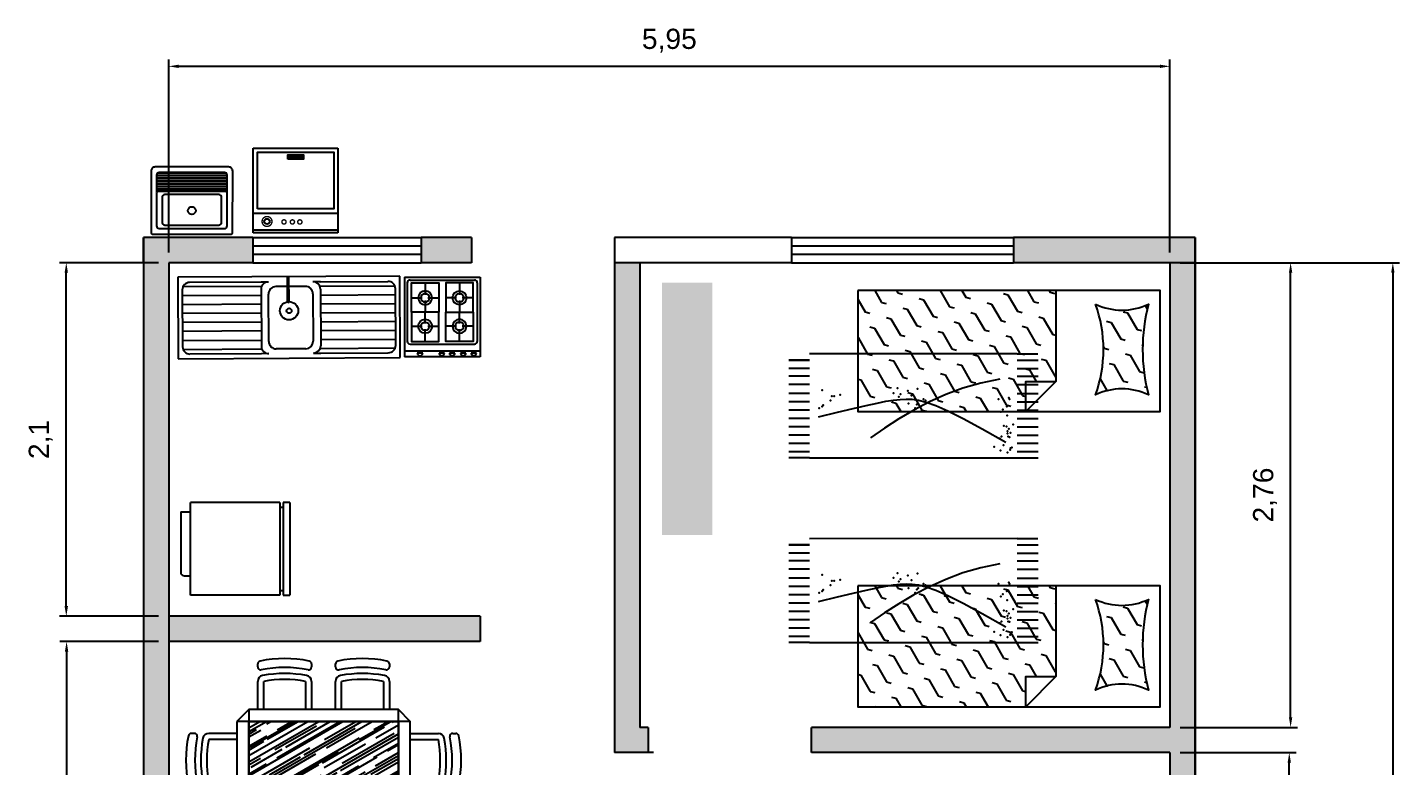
# Model space of a CAD drawing. Header units: millimetres. Extents: x 2181.6 to 2189.8, y 2002.5 to 2012.7.
# Drawn here: x 2181.67 to 2189.82, y 2008.28 to 2012.67 of the extents above; entities that cross this region are included whole.
import ezdxf

# ---------------------------------------------------------------- set-up
doc = ezdxf.new("R2010")
doc.units = ezdxf.units.MM
for name, color, linetype in [('cotas', 4, 'Continuous'), ('janelas', 253, 'Continuous'), ('moveis', 6, 'Continuous'), ('paredes', 250, 'Continuous')]:
    doc.layers.add(name, color=color, linetype=linetype)
doc.styles.get("Standard").update_dxf_attribs({"font": 'arial.ttf'})
doc.dimstyles.new('ISO-25', dxfattribs={"dimscale": 0.2, "dimtxt": 0.6, "dimasz": 0.3, "dimexe": 0.2, "dimexo": 0.3, "dimgap": 0.4, "dimtad": 1, "dimtoh": 1, "dimtxsty": 'Standard', "dimcen": -0.3, "dimadec": 0, "dimazin": 0, "dimtfac": 1, "dimtmove": 1, "dimatfit": 3, "dimfxl": 1, "dimarcsym": 0})

# ---------------------------------------------------------------- blocks, each defined once
blk = doc.blocks.new('*D1')
at = {"layer": 'cotas', "color": 0, "lineweight": -2, "transparency": 16777216}
for p, q in [((2188.5176, 2008.3581), (2189.2065, 2008.3581)), ((2189.1665, 2007.0581), (2189.1665, 2008.2981)), ((2188.5176, 2006.9981), (2189.2065, 2006.9981))]:
    blk.add_line(p, q, dxfattribs=at)
at = {"layer": 'cotas', "color": 0, "transparency": 16777216}
for points in [[(2189.1565, 2008.2981), (2189.1765, 2008.2981), (2189.1665, 2008.3581)], [(2189.1565, 2007.0581), (2189.1765, 2007.0581), (2189.1665, 2006.9981)]]:
    blk.add_solid(points, dxfattribs=at)
at = {"layer": 'Defpoints', "color": 0, "transparency": 16777216}
for p in [(2188.4576, 2008.3581), (2189.1665, 2008.3581), (2188.4576, 2006.9981)]:
    blk.add_point(p, dxfattribs=at)
at = {"layer": 'cotas', "color": 0, "transparency": 16777216, "insert": (2189.0144, 2007.6781), "char_height": 0.12, "attachment_point": 5, "rotation": 90}
blk.add_mtext('1,36', dxfattribs=at)
blk = doc.blocks.new('*D3')
at = {"layer": 'cotas', "color": 0, "lineweight": -2, "transparency": 16777216}
for p, q in [((2188.5176, 2011.2681), (2189.2145, 2011.2681)), ((2189.1745, 2008.5681), (2189.1745, 2011.2081)), ((2188.5176, 2008.5081), (2189.2145, 2008.5081))]:
    blk.add_line(p, q, dxfattribs=at)
at = {"layer": 'cotas', "color": 0, "transparency": 16777216}
for points in [[(2189.1645, 2011.2081), (2189.1845, 2011.2081), (2189.1745, 2011.2681)], [(2189.1645, 2008.5681), (2189.1845, 2008.5681), (2189.1745, 2008.5081)]]:
    blk.add_solid(points, dxfattribs=at)
at = {"layer": 'Defpoints', "color": 0, "transparency": 16777216}
for p in [(2188.4576, 2011.2681), (2189.1745, 2011.2681), (2188.4576, 2008.5081)]:
    blk.add_point(p, dxfattribs=at)
at = {"layer": 'cotas', "color": 0, "transparency": 16777216, "insert": (2189.0224, 2009.8881), "char_height": 0.12, "attachment_point": 5, "rotation": 90}
blk.add_mtext('2,76', dxfattribs=at)
blk = doc.blocks.new('*D4')
at = {"layer": 'cotas', "color": 0, "lineweight": -2, "transparency": 16777216}
for p, q in [((2182.4476, 2009.0181), (2181.8608, 2009.0181)), ((2181.9008, 2008.9581), (2181.9008, 2004.9781)), ((2182.4476, 2004.9181), (2181.8608, 2004.9181))]:
    blk.add_line(p, q, dxfattribs=at)
at = {"layer": 'cotas', "color": 0, "transparency": 16777216}
for points in [[(2181.8908, 2008.9581), (2181.9108, 2008.9581), (2181.9008, 2009.0181)], [(2181.8908, 2004.9781), (2181.9108, 2004.9781), (2181.9008, 2004.9181)]]:
    blk.add_solid(points, dxfattribs=at)
at = {"layer": 'Defpoints', "color": 0, "transparency": 16777216}
for p in [(2182.5076, 2009.0181), (2181.9008, 2004.9181), (2182.5076, 2004.9181)]:
    blk.add_point(p, dxfattribs=at)
at = {"layer": 'cotas', "color": 0, "transparency": 16777216, "insert": (2181.7486, 2006.9681), "char_height": 0.12, "attachment_point": 5, "rotation": 90}
blk.add_mtext('4,1', dxfattribs=at)
blk = doc.blocks.new('*D5')
at = {"layer": 'cotas', "color": 0, "lineweight": -2, "transparency": 16777216}
for p, q in [((2182.5076, 2011.3281), (2182.5076, 2012.4744)), ((2188.4576, 2011.3281), (2188.4576, 2012.4744)), ((2182.5676, 2012.4344), (2188.3976, 2012.4344))]:
    blk.add_line(p, q, dxfattribs=at)
at = {"layer": 'cotas', "color": 0, "transparency": 16777216}
for points in [[(2182.5676, 2012.4444), (2182.5676, 2012.4244), (2182.5076, 2012.4344)], [(2188.3976, 2012.4444), (2188.3976, 2012.4244), (2188.4576, 2012.4344)]]:
    blk.add_solid(points, dxfattribs=at)
at = {"layer": 'Defpoints', "color": 0, "transparency": 16777216}
for p in [(2188.4576, 2012.4344), (2182.5076, 2011.2681), (2188.4576, 2011.2681)]:
    blk.add_point(p, dxfattribs=at)
at = {"layer": 'cotas', "color": 0, "transparency": 16777216, "insert": (2185.4826, 2012.5866), "char_height": 0.12, "attachment_point": 5}
blk.add_mtext('5,95', dxfattribs=at)
blk = doc.blocks.new('geladeira')
for p, q in [((2238.4766, 1986.1578), (2238.4766, 1986.7078)), ((2238.5166, 1986.7078), (2238.4766, 1986.7078)), ((2238.5166, 1986.1578), (2238.5166, 1986.7078)), ((2238.5366, 1986.1578), (2238.5366, 1986.7078)), ((2238.5366, 1986.7078), (2239.0666, 1986.7078)), ((2239.0666, 1986.7078), (2239.0666, 1986.1578)), ((2238.5166, 1986.6835), (2238.5366, 1986.6835)), ((2239.1056, 1986.5942), (2239.0666, 1986.5942)), ((2239.1256, 1986.2142), (2239.1256, 1986.5742)), ((2239.1256, 1986.2142), (2239.0666, 1986.2142)), ((2238.4766, 1986.1578), (2238.5166, 1986.1578)), ((2238.5366, 1986.1856), (2238.5166, 1986.1856)), ((2238.5366, 1986.1578), (2239.0666, 1986.1578))]:
    blk.add_line(p, q)
blk.add_arc((2239.1056, 1986.5742), 0.02, 0, 90)
blk = doc.blocks.new('boca fogão')
for p, q in [((4180.5458, 2311.5809), (4180.5459, 2311.6596)), ((4180.5258, 2311.5598), (4180.4471, 2311.5598)), ((4180.5461, 2311.4607), (4180.5461, 2311.5394))]:
    blk.add_line(p, q)
blk.add_lwpolyline([(4180.4424, 2311.6601), (4180.4424, 2311.4601), (4180.6557, 2311.4601), (4180.6557, 2311.6601)], close=True)
for radius in [0.0509, 0.0309]:
    blk.add_circle((4180.5461, 2311.5601), radius)
blk = doc.blocks.new('boca')
blk.add_line((4180.6557, 2311.5601), (4180.577, 2311.5601))
blk.add_blockref('boca fogão', (0, 0))
blk = doc.blocks.new('boca1')
blk.add_line((4180.577, 2311.5601), (4180.567, 2311.5601))
blk.add_blockref('boca', (0, 0))
blk = doc.blocks.new('lg')
blk.add_line((4179.5279, 2311.5929), (4179.5279, 2311.6329))
blk.add_arc((4179.5299, 2311.6129), 0.02, 90, 270)
blk = doc.blocks.new('fogao')
for p, q in [((4180.1157, 2311.4101), (4180.1157, 2311.9601)), ((4180.1891, 2311.9601), (4180.1157, 2311.9601)), ((4180.1591, 2311.9601), (4180.1591, 2311.4101)), ((4180.6957, 2311.9601), (4180.1891, 2311.9601)), ((4180.2091, 2311.9201), (4180.2091, 2311.4501)), ((4180.6557, 2311.9401), (4180.2291, 2311.9401)), ((4180.6757, 2311.9201), (4180.6757, 2311.4501)), ((4180.6957, 2311.9601), (4180.6957, 2311.4101)), ((4180.1441, 2311.669), (4180.1441, 2311.709)), ((4180.1441, 2311.5929), (4180.1441, 2311.6329)), ((4180.1441, 2311.5127), (4180.1441, 2311.5527)), ((4180.1441, 2311.4356), (4180.1441, 2311.4756)), ((4180.6557, 2311.4301), (4180.2291, 2311.4301)), ((4180.1891, 2311.4101), (4180.1157, 2311.4101)), ((4180.6957, 2311.4101), (4180.1891, 2311.4101))]:
    blk.add_line(p, q)
for centre, start, end in [((4180.2291, 2311.9201), 90, 180), ((4180.6557, 2311.9201), 0, 90), ((4180.2291, 2311.4501), 180, 270), ((4180.6557, 2311.4501), 270, 0)]:
    blk.add_arc(centre, 0.02, start, end)
for name, p in [('lg', (0.6142, 0.2349)), ('lg', (0.6142, 0.0761)), ('lg', (0.6142, 0)), ('boca1', (0, 0)), ('lg', (0.6142, -0.0802)), ('lg', (0.6142, -0.1573))]:
    blk.add_blockref(name, p)
at = {"rotation": 180.0000000010255}
blk.add_blockref('boca1', (8360.8848, 4623.3703), dxfattribs=at)
at = {"xscale": -1}
for p, rotation in [((0, 4623.3703), 179.9999999987968), ((8360.8848, 0), 2.354916261992912e-10)]:
    blk.add_blockref('boca1', p, dxfattribs=dict(at, rotation=rotation))
blk = doc.blocks.new('pia')
for p, q in [((4183.9013, 2312.5026), (4183.3513, 2312.5026)), ((4183.3513, 2312.5026), (4183.3513, 2311.0026)), ((4183.9013, 2311.0026), (4183.9013, 2312.5026)), ((4183.3823, 2311.94), (4183.3823, 2312.4226)), ((4183.4123, 2311.94), (4183.4123, 2312.4726)), ((4183.8161, 2312.4726), (4183.4323, 2312.4726)), ((4183.4723, 2311.94), (4183.4723, 2312.4726)), ((4183.5361, 2311.94), (4183.5361, 2312.4726)), ((4183.5961, 2311.94), (4183.5961, 2312.4726)), ((4183.6561, 2311.94), (4183.6561, 2312.4726)), ((4183.7161, 2311.94), (4183.7161, 2312.4726)), ((4183.7761, 2311.94), (4183.7761, 2312.4726)), ((4183.8361, 2311.94), (4183.8361, 2312.4726)), ((4183.8661, 2311.94), (4183.8661, 2312.4226)), ((4183.3825, 2311.8897), (4183.3823, 2311.94)), ((4183.8161, 2311.94), (4183.4325, 2311.94)), ((4183.8661, 2311.89), (4183.8661, 2311.94)), ((4183.4145, 2311.6402), (4183.4145, 2311.84)), ((4183.4645, 2311.89), (4183.7851, 2311.89)), ((4183.8351, 2311.6402), (4183.8351, 2311.84)), ((4183.7329, 2311.7616), (4183.9013, 2311.7616)), ((4183.7329, 2311.7516), (4183.9013, 2311.7516)), ((4183.3845, 2311.5892), (4183.3845, 2311.5392)), ((4183.7851, 2311.5902), (4183.4645, 2311.5902)), ((4183.8661, 2311.5392), (4183.8661, 2311.5892)), ((4183.3845, 2311.5392), (4183.3845, 2311.0826)), ((4183.4161, 2311.5392), (4183.4161, 2311.0326)), ((4183.8161, 2311.5392), (4183.4342, 2311.5392)), ((4183.4761, 2311.5392), (4183.4761, 2311.0326)), ((4183.5361, 2311.5392), (4183.5361, 2311.0326)), ((4183.5961, 2311.5392), (4183.5961, 2311.0326)), ((4183.6561, 2311.5392), (4183.6561, 2311.0326)), ((4183.7161, 2311.5392), (4183.7161, 2311.0326)), ((4183.7761, 2311.5392), (4183.7761, 2311.0326)), ((4183.8361, 2311.5392), (4183.8361, 2311.0326)), ((4183.8661, 2311.5392), (4183.8661, 2311.0826)), ((4183.3513, 2311.0026), (4183.9013, 2311.0026)), ((4183.4345, 2311.0326), (4183.8161, 2311.0326))]:
    blk.add_line(p, q)
for radius in [0.0616, 0.0166]:
    blk.add_circle((4183.6713, 2311.7516), radius)
for centre, radius, start, end in [((4183.4323, 2312.4226), 0.05, 90, 180), ((4183.8161, 2312.4226), 0.05, 0, 90), ((4183.4325, 2311.89), 0.05, 90, 180.32226), ((4183.8161, 2311.89), 0.05, 0, 90), ((4183.4645, 2311.84), 0.05, 90, 180), ((4183.7851, 2311.84), 0.05, 0, 90), ((4183.7329, 2311.7566), 0.005, 90, 270), ((4183.4342, 2311.5892), 0.05, 180.32226, 270), ((4183.4645, 2311.6402), 0.05, 180.9262, 270), ((4183.7851, 2311.6402), 0.05, 270, 0), ((4183.8161, 2311.5892), 0.05, 270, 0), ((4183.4345, 2311.0826), 0.05, 180, 270), ((4183.8161, 2311.0826), 0.05, 270, 0)]:
    blk.add_arc(centre, radius, start, end)
blk = doc.blocks.new('*X26')
at = {"color": 0}
for p, q in [((3.4061, 4.1316), (3.4293, 4.145)), ((3.5634, 4.078), (3.5715, 4.1082)), ((3.6635, 4.1104), (3.6649, 4.1154)), ((3.7341, 4.0323), (3.8424, 4.0948)), ((3.8424, 4.0948), (3.8504, 4.1248)), ((3.9426, 4.1271), (3.9463, 4.1411)), ((3.447, 3.9854), (3.4551, 4.0155)), ((3.4551, 4.0155), (3.5634, 4.078)), ((3.6259, 3.9698), (3.634, 4)), ((3.726, 4.0021), (3.7341, 4.0323)), ((3.9049, 3.9865), (3.913, 4.0167)), ((3.5095, 3.8771), (3.5176, 3.9073)), ((3.5176, 3.9073), (3.6259, 3.9698)), ((3.7885, 3.8939), (3.7966, 3.924)), ((3.7966, 3.924), (3.9049, 3.9865)), ((3.6786, 3.8559), (3.6884, 3.8615)), ((3.6884, 3.8615), (3.6965, 3.8917)), ((3.891, 3.8342), (3.9674, 3.8783)), ((3.9674, 3.8783), (3.9683, 3.8817)), ((3.418, 3.5356), (3.4196, 3.5414)), ((3.5969, 3.52), (3.6026, 3.5414)), ((3.8759, 3.5368), (3.8771, 3.5414)), ((3.3071, 3.4971), (3.3179, 3.5033)), ((3.3179, 3.5033), (3.326, 3.5335)), ((3.4805, 3.4273), (3.4886, 3.4575)), ((3.4886, 3.4575), (3.5969, 3.52)), ((3.7595, 3.4441), (3.7676, 3.4743)), ((3.7676, 3.4743), (3.8759, 3.5368)), ((3.3071, 3.3528), (3.3804, 3.395)), ((3.3804, 3.395), (3.3885, 3.4252)), ((3.5511, 3.3493), (3.6594, 3.4118)), ((3.6594, 3.4118), (3.6675, 3.442)), ((3.822, 3.3358), (3.8301, 3.366)), ((3.8301, 3.366), (3.9071, 3.4105)), ((3.3346, 3.2243), (3.4429, 3.2868)), ((3.4429, 3.2868), (3.451, 3.317)), ((3.543, 3.3191), (3.5511, 3.3493)), ((3.6136, 3.241), (3.7219, 3.3035)), ((3.7219, 3.3035), (3.73, 3.3337)), ((3.8926, 3.2578), (4.0009, 3.3203)), ((4.0009, 3.3203), (4.0066, 3.3414)), ((3.3265, 3.1941), (3.3346, 3.2243)), ((3.3971, 3.116), (3.5054, 3.1785)), ((3.5054, 3.1785), (3.5135, 3.2087)), ((3.6055, 3.2108), (3.6136, 3.241)), ((3.6761, 3.1328), (3.7844, 3.1953)), ((3.7844, 3.1953), (3.7925, 3.2255)), ((3.8845, 3.2276), (3.8926, 3.2578)), ((3.9551, 3.1495), (4.0634, 3.212)), ((4.0634, 3.212), (4.0715, 3.2422)), ((3.389, 3.0858), (3.3971, 3.116)), ((3.5679, 3.0703), (3.576, 3.1005)), ((3.668, 3.1026), (3.6761, 3.1328)), ((3.7386, 3.0245), (3.8469, 3.087)), ((3.8469, 3.087), (3.855, 3.1172)), ((3.947, 3.1193), (3.9551, 3.1495)), ((4.0176, 3.0413), (4.1071, 3.0929)), ((3.4515, 2.9776), (3.4596, 3.0078)), ((3.4596, 3.0078), (3.5679, 3.0703)), ((3.7305, 2.9943), (3.7386, 3.0245)), ((3.9094, 2.9788), (3.9175, 3.009)), ((4.0095, 3.0111), (4.0176, 3.0413)), ((3.3071, 2.9197), (3.3514, 2.9453)), ((3.3514, 2.9453), (3.3594, 2.9755)), ((3.5221, 2.8995), (3.6304, 2.962)), ((3.6304, 2.962), (3.6385, 2.9922)), ((3.793, 2.8861), (3.8011, 2.9163)), ((3.8011, 2.9163), (3.9094, 2.9788)), ((4.072, 2.9028), (4.0801, 2.933)), ((4.0801, 2.933), (4.1071, 2.9486)), ((3.3071, 2.7754), (3.4139, 2.837)), ((3.4139, 2.837), (3.4219, 2.8672)), ((3.514, 2.8693), (3.5221, 2.8995)), ((3.5846, 2.7913), (3.6929, 2.8538)), ((3.6929, 2.8538), (3.701, 2.884)), ((3.8636, 2.808), (3.9719, 2.8705)), ((3.9719, 2.8705), (3.98, 2.9007)), ((3.3681, 2.6663), (3.4764, 2.7288)), ((3.4764, 2.7288), (3.4844, 2.759)), ((3.5765, 2.7611), (3.5846, 2.7913)), ((3.6471, 2.683), (3.7554, 2.7455)), ((3.7554, 2.7455), (3.7635, 2.7757)), ((3.8555, 2.7778), (3.8636, 2.808)), ((3.9261, 2.6998), (4.0344, 2.7623)), ((4.0344, 2.7623), (4.0425, 2.7924)), ((3.36, 2.6361), (3.3681, 2.6663)), ((3.5389, 2.6205), (3.5469, 2.6507)), ((3.639, 2.6528), (3.6471, 2.683)), ((3.7096, 2.5748), (3.8179, 2.6373)), ((3.8179, 2.6373), (3.826, 2.6674)), ((3.918, 2.6696), (3.9261, 2.6998)), ((3.9886, 2.5915), (4.0969, 2.654)), ((4.0969, 2.654), (4.105, 2.6842)), ((3.4225, 2.5278), (3.4306, 2.558)), ((3.4306, 2.558), (3.5389, 2.6205)), ((3.6014, 2.5123), (3.6094, 2.5424)), ((3.7015, 2.5446), (3.7096, 2.5748)), ((3.8804, 2.529), (3.8885, 2.5592)), ((3.9805, 2.5613), (3.9886, 2.5915)), ((3.3071, 2.4867), (3.3224, 2.4955)), ((3.3224, 2.4955), (3.3304, 2.5257)), ((3.4931, 2.4498), (3.6014, 2.5123)), ((3.764, 2.4363), (3.7721, 2.4665)), ((3.7721, 2.4665), (3.8804, 2.529)), ((4.043, 2.4531), (4.0511, 2.4833)), ((4.0511, 2.4833), (4.1071, 2.5156)), ((3.3071, 2.3424), (3.3849, 2.3873)), ((3.3849, 2.3873), (3.3929, 2.4174)), ((3.485, 2.4196), (3.4931, 2.4498)), ((3.5556, 2.3415), (3.6639, 2.404)), ((3.6639, 2.404), (3.6719, 2.4342)), ((3.8346, 2.3583), (3.9429, 2.4208)), ((3.9429, 2.4208), (3.951, 2.4509)), ((3.3645, 2.2312), (3.4474, 2.279)), ((3.4474, 2.279), (3.4554, 2.3092)), ((3.5475, 2.3113), (3.5556, 2.3415)), ((3.6181, 2.2333), (3.7264, 2.2958)), ((3.7264, 2.2958), (3.7344, 2.3259)), ((3.8265, 2.3281), (3.8346, 2.3583)), ((3.8971, 2.25), (4.0054, 2.3125)), ((4.0054, 2.3125), (4.0135, 2.3427)), ((4.1055, 2.3448), (4.1071, 2.3508)), ((3.6176, 2.2312), (3.6181, 2.2333)), ((3.8921, 2.2312), (3.8971, 2.25)), ((4.0751, 2.2312), (4.076, 2.2344))]:
    blk.add_line(p, q, dxfattribs=at)
blk = doc.blocks.new('*X27')
at = {"color": 0}
for p, q in [((3.4061, 4.1316), (3.4293, 4.145)), ((3.5634, 4.078), (3.5715, 4.1082)), ((3.6635, 4.1104), (3.6649, 4.1154)), ((3.7341, 4.0323), (3.8424, 4.0948)), ((3.8424, 4.0948), (3.8504, 4.1248)), ((3.9426, 4.1271), (3.9463, 4.1411)), ((3.447, 3.9854), (3.4551, 4.0155)), ((3.4551, 4.0155), (3.5634, 4.078)), ((3.6259, 3.9698), (3.634, 4)), ((3.726, 4.0021), (3.7341, 4.0323)), ((3.9049, 3.9865), (3.913, 4.0167)), ((3.5095, 3.8771), (3.5176, 3.9073)), ((3.5176, 3.9073), (3.6259, 3.9698)), ((3.7885, 3.8939), (3.7966, 3.924)), ((3.7966, 3.924), (3.9049, 3.9865)), ((3.6786, 3.8559), (3.6884, 3.8615)), ((3.6884, 3.8615), (3.6965, 3.8917)), ((3.891, 3.8342), (3.9674, 3.8783)), ((3.9674, 3.8783), (3.9683, 3.8817)), ((3.418, 3.5356), (3.4196, 3.5414)), ((3.5969, 3.52), (3.6026, 3.5414)), ((3.8759, 3.5368), (3.8771, 3.5414)), ((3.3071, 3.4971), (3.3179, 3.5033)), ((3.3179, 3.5033), (3.326, 3.5335)), ((3.4805, 3.4273), (3.4886, 3.4575)), ((3.4886, 3.4575), (3.5969, 3.52)), ((3.7595, 3.4441), (3.7676, 3.4743)), ((3.7676, 3.4743), (3.8759, 3.5368)), ((3.3071, 3.3528), (3.3804, 3.395)), ((3.3804, 3.395), (3.3885, 3.4252)), ((3.5511, 3.3493), (3.6594, 3.4118)), ((3.6594, 3.4118), (3.6675, 3.442)), ((3.822, 3.3358), (3.8301, 3.366)), ((3.8301, 3.366), (3.9071, 3.4105)), ((3.3346, 3.2243), (3.4429, 3.2868)), ((3.4429, 3.2868), (3.451, 3.317)), ((3.543, 3.3191), (3.5511, 3.3493)), ((3.6136, 3.241), (3.7219, 3.3035)), ((3.7219, 3.3035), (3.73, 3.3337)), ((3.8926, 3.2578), (4.0009, 3.3203)), ((4.0009, 3.3203), (4.0066, 3.3414)), ((3.3265, 3.1941), (3.3346, 3.2243)), ((3.3971, 3.116), (3.5054, 3.1785)), ((3.5054, 3.1785), (3.5135, 3.2087)), ((3.6055, 3.2108), (3.6136, 3.241)), ((3.6761, 3.1328), (3.7844, 3.1953)), ((3.7844, 3.1953), (3.7925, 3.2255)), ((3.8845, 3.2276), (3.8926, 3.2578)), ((3.9551, 3.1495), (4.0634, 3.212)), ((4.0634, 3.212), (4.0715, 3.2422)), ((3.389, 3.0858), (3.3971, 3.116)), ((3.5679, 3.0703), (3.576, 3.1005)), ((3.668, 3.1026), (3.6761, 3.1328)), ((3.7386, 3.0245), (3.8469, 3.087)), ((3.8469, 3.087), (3.855, 3.1172)), ((3.947, 3.1193), (3.9551, 3.1495)), ((4.0176, 3.0413), (4.1071, 3.0929)), ((3.4515, 2.9776), (3.4596, 3.0078)), ((3.4596, 3.0078), (3.5679, 3.0703)), ((3.7305, 2.9943), (3.7386, 3.0245)), ((3.9094, 2.9788), (3.9175, 3.009)), ((4.0095, 3.0111), (4.0176, 3.0413)), ((3.3071, 2.9197), (3.3514, 2.9453)), ((3.3514, 2.9453), (3.3594, 2.9755)), ((3.5221, 2.8995), (3.6304, 2.962)), ((3.6304, 2.962), (3.6385, 2.9922)), ((3.793, 2.8861), (3.8011, 2.9163)), ((3.8011, 2.9163), (3.9094, 2.9788)), ((4.072, 2.9028), (4.0801, 2.933)), ((4.0801, 2.933), (4.1071, 2.9486)), ((3.3071, 2.7754), (3.4139, 2.837)), ((3.4139, 2.837), (3.4219, 2.8672)), ((3.514, 2.8693), (3.5221, 2.8995)), ((3.5846, 2.7913), (3.6929, 2.8538)), ((3.6929, 2.8538), (3.701, 2.884)), ((3.8636, 2.808), (3.9719, 2.8705)), ((3.9719, 2.8705), (3.98, 2.9007)), ((3.3681, 2.6663), (3.4764, 2.7288)), ((3.4764, 2.7288), (3.4844, 2.759)), ((3.5765, 2.7611), (3.5846, 2.7913)), ((3.6471, 2.683), (3.7554, 2.7455)), ((3.7554, 2.7455), (3.7635, 2.7757)), ((3.8555, 2.7778), (3.8636, 2.808)), ((3.9261, 2.6998), (4.0344, 2.7623)), ((4.0344, 2.7623), (4.0425, 2.7924)), ((3.36, 2.6361), (3.3681, 2.6663)), ((3.5389, 2.6205), (3.5469, 2.6507)), ((3.639, 2.6528), (3.6471, 2.683)), ((3.7096, 2.5748), (3.8179, 2.6373)), ((3.8179, 2.6373), (3.826, 2.6674)), ((3.918, 2.6696), (3.9261, 2.6998)), ((3.9886, 2.5915), (4.0969, 2.654)), ((4.0969, 2.654), (4.105, 2.6842)), ((3.4225, 2.5278), (3.4306, 2.558)), ((3.4306, 2.558), (3.5389, 2.6205)), ((3.6014, 2.5123), (3.6094, 2.5424)), ((3.7015, 2.5446), (3.7096, 2.5748)), ((3.8804, 2.529), (3.8885, 2.5592)), ((3.9805, 2.5613), (3.9886, 2.5915)), ((3.3071, 2.4867), (3.3224, 2.4955)), ((3.3224, 2.4955), (3.3304, 2.5257)), ((3.4931, 2.4498), (3.6014, 2.5123)), ((3.764, 2.4363), (3.7721, 2.4665)), ((3.7721, 2.4665), (3.8804, 2.529)), ((4.043, 2.4531), (4.0511, 2.4833)), ((4.0511, 2.4833), (4.1071, 2.5156)), ((3.3071, 2.3424), (3.3849, 2.3873)), ((3.3849, 2.3873), (3.3929, 2.4174)), ((3.485, 2.4196), (3.4931, 2.4498)), ((3.5556, 2.3415), (3.6639, 2.404)), ((3.6639, 2.404), (3.6719, 2.4342)), ((3.8346, 2.3583), (3.9429, 2.4208)), ((3.9429, 2.4208), (3.951, 2.4509)), ((3.3645, 2.2312), (3.4474, 2.279)), ((3.4474, 2.279), (3.4554, 2.3092)), ((3.5475, 2.3113), (3.5556, 2.3415)), ((3.6181, 2.2333), (3.7264, 2.2958)), ((3.7264, 2.2958), (3.7344, 2.3259)), ((3.8265, 2.3281), (3.8346, 2.3583)), ((3.8971, 2.25), (4.0054, 2.3125)), ((4.0054, 2.3125), (4.0135, 2.3427)), ((4.1055, 2.3448), (4.1071, 2.3508)), ((3.6176, 2.2312), (3.6181, 2.2333)), ((3.8921, 2.2312), (3.8971, 2.25)), ((4.0751, 2.2312), (4.076, 2.2344))]:
    blk.add_line(p, q, dxfattribs=at)
blk = doc.blocks.new('*D32')
at = {"layer": 'cotas', "color": 0, "lineweight": -2, "transparency": 16777216}
for p, q in [((2182.4476, 2011.2681), (2181.8591, 2011.2681)), ((2181.8991, 2009.2281), (2181.8991, 2011.2081)), ((2182.4476, 2009.1681), (2181.8591, 2009.1681))]:
    blk.add_line(p, q, dxfattribs=at)
at = {"layer": 'cotas', "color": 0, "transparency": 16777216}
for points in [[(2181.8891, 2011.2081), (2181.9091, 2011.2081), (2181.8991, 2011.2681)], [(2181.8891, 2009.2281), (2181.9091, 2009.2281), (2181.8991, 2009.1681)]]:
    blk.add_solid(points, dxfattribs=at)
at = {"layer": 'Defpoints', "color": 0, "transparency": 16777216}
for p in [(2181.8991, 2011.2681), (2182.5076, 2011.2681), (2182.5076, 2009.1681)]:
    blk.add_point(p, dxfattribs=at)
at = {"layer": 'cotas', "color": 0, "transparency": 16777216, "insert": (2181.747, 2010.2181), "char_height": 0.12, "attachment_point": 5, "rotation": 90}
blk.add_mtext('2,1', dxfattribs=at)
blk = doc.blocks.new('*D33')
at = {"layer": 'cotas', "color": 0, "lineweight": -2, "transparency": 16777216}
for p, q in [((2188.5176, 2011.2681), (2189.8218, 2011.2681)), ((2189.7818, 2011.2081), (2189.7818, 2004.0181)), ((2188.5176, 2003.9581), (2189.8218, 2003.9581))]:
    blk.add_line(p, q, dxfattribs=at)
at = {"layer": 'cotas', "color": 0, "transparency": 16777216}
for points in [[(2189.7718, 2011.2081), (2189.7918, 2011.2081), (2189.7818, 2011.2681)], [(2189.7718, 2004.0181), (2189.7918, 2004.0181), (2189.7818, 2003.9581)]]:
    blk.add_solid(points, dxfattribs=at)
at = {"layer": 'Defpoints', "color": 0, "transparency": 16777216}
for p in [(2188.4576, 2011.2681), (2188.4576, 2003.9581), (2189.7818, 2003.9581)]:
    blk.add_point(p, dxfattribs=at)
at = {"layer": 'cotas', "color": 0, "transparency": 16777216, "insert": (2189.6297, 2007.6131), "char_height": 0.12, "attachment_point": 5, "rotation": 90}
blk.add_mtext('7,31', dxfattribs=at)
blk = doc.blocks.new('tapete')
at = {"layer": 'moveis'}
for p, q in [((2190.3122, 2010.2857), (2189.0782, 2010.2852)), ((2190.3122, 2010.2862), (2190.4356, 2010.2862)), ((2189.0775, 2010.2468), (2188.9541, 2010.2468)), ((2189.0783, 2010.2483), (2188.9549, 2010.2483)), ((2189.0783, 2010.199), (2188.9549, 2010.1989)), ((2190.3123, 2010.2488), (2190.4357, 2010.2488)), ((2190.3123, 2010.1994), (2190.4357, 2010.1995)), ((2189.0783, 2010.1534), (2188.9549, 2010.1534)), ((2189.0783, 2010.1041), (2188.9549, 2010.104)), ((2190.3123, 2010.1539), (2190.4357, 2010.1539)), ((2190.3123, 2010.1045), (2190.4357, 2010.1045)), ((2189.0783, 2010.0504), (2188.9549, 2010.0503)), ((2190.3123, 2010.0508), (2190.4357, 2010.0509)), ((2189.0783, 2010.001), (2188.9549, 2010.001)), ((2189.0784, 2009.9517), (2188.955, 2009.9516)), ((2190.3123, 2010.0015), (2190.4357, 2010.0015)), ((2190.3124, 2009.9521), (2190.4358, 2009.9521)), ((2189.0784, 2009.9023), (2188.955, 2009.9023)), ((2190.3124, 2009.9027), (2190.4358, 2009.9028)), ((2190.3124, 2009.8534), (2190.4358, 2009.8534)), ((2189.0784, 2009.8529), (2188.955, 2009.8529)), ((2189.0784, 2009.8036), (2188.955, 2009.8035)), ((2190.3124, 2009.804), (2190.4358, 2009.8041)), ((2189.0784, 2009.7542), (2188.955, 2009.7542)), ((2189.0784, 2009.7049), (2188.955, 2009.7048)), ((2190.3124, 2009.7547), (2190.4358, 2009.7547)), ((2190.3124, 2009.7053), (2190.4358, 2009.7053)), ((2189.0785, 2009.6682), (2188.9551, 2009.6682)), ((2189.0785, 2009.6682), (2190.3125, 2009.6687)), ((2190.3125, 2009.6687), (2190.4359, 2009.6687))]:
    blk.add_line(p, q, dxfattribs=at)
for points in [[(2190.2083, 2010.1359), (2190.0956, 2010.1127), (2189.9888, 2010.0818), (2189.8872, 2010.0441), (2189.7905, 2010.0005), (2189.6979, 2009.952), (2189.609, 2009.8996), (2189.5232, 2009.8443), (2189.44, 2009.787)], [(2189.1311, 2009.9126), (2189.2435, 2009.9398), (2189.3372, 2009.9621), (2189.4148, 2009.98), (2189.479, 2009.9939), (2189.5322, 2010.0041), (2189.577, 2010.0111), (2189.616, 2010.0153), (2189.6518, 2010.0171), (2189.6871, 2010.0164), (2189.7257, 2010.0113), (2189.7714, 2009.9997), (2189.8282, 2009.9792), (2189.9, 2009.9474), (2189.9906, 2009.9022), (2190.1041, 2009.8412), (2190.2443, 2009.7621)]]:
    blk.add_lwpolyline(points, dxfattribs=at)
for p in [(2189.1526, 2010.0708), (2189.2101, 2010.0349), (2189.2244, 2010.0349), (2189.2604, 2010.0421), (2189.5763, 2010.053), (2189.6015, 2010.0817), (2189.6087, 2010.0314), (2189.6194, 2010.0458), (2189.6625, 2010.0674), (2189.6841, 2010.0386), (2189.72, 2010.0782), (2189.7559, 2010.0171), (2190.2012, 2010.0173), (2190.2622, 2010.0245), (2190.2658, 2010.0173), (2189.1347, 2009.963), (2189.1527, 2009.9738), (2189.1598, 2009.9809), (2189.2029, 2010.0097), (2189.6661, 2009.9919), (2189.7056, 2009.9632), (2189.7164, 2009.9847), (2189.7236, 2009.9919), (2189.7451, 2009.9524), (2189.7667, 2010.0099), (2189.8816, 2009.9453), (2190.2155, 2009.9418), (2190.2263, 2009.9562), (2190.2514, 2009.9741), (2190.2335, 2009.8591), (2190.2479, 2009.8555), (2190.2515, 2009.9202), (2190.2874, 2009.8663), (2190.2084, 2009.7836), (2190.2192, 2009.7944), (2190.2551, 2009.8268), (2190.2551, 2009.8124), (2190.2587, 2009.7944), (2190.2623, 2009.8412), (2190.2659, 2009.7909), (2190.273, 2009.816), (2190.1761, 2009.7333), (2190.212, 2009.7118), (2190.23, 2009.7441), (2190.2551, 2009.701), (2190.2695, 2009.7154), (2190.2731, 2009.7262), (2190.2803, 2009.7298), (2190.2803, 2009.7298)]:
    blk.add_point(p, dxfattribs=at)
blk = doc.blocks.new('*X28')
at = {"color": 0}
for p, q in [((57.5, -105.4), (136.1, -60)), ((57.5, -93.8), (116.1, -60)), ((57.5, -88.5), (106.9, -60)), ((57.5, -65.3), (66.7, -60)), ((57.5, -116.9), (146.4, -65.6)), ((57.5, -70.7), (64.1, -66.9)), ((57.5, -73), (67.7, -67.2)), ((57.7, -68.4), (72.3, -60)), ((58.7, -81.6), (96.1, -60)), ((72.7, -61.9), (76.1, -60)), ((73, -74.9), (98.9, -60)), ((79.4, -83.6), (114.1, -63.6)), ((79.8, -60.2), (80.1, -60)), ((81.1, -90.4), (133.7, -60)), ((81.4, -67), (93.5, -60)), ((88.4, -81.4), (125.5, -60)), ((103.7, -88), (152.1, -60)), ((119, -94.5), (170.9, -64.5)), ((120.8, -75.2), (147.1, -60)), ((122.4, -82), (160.5, -60)), ((149.7, -75.2), (176.1, -60)), ((162.1, -66.8), (173.9, -60)), ((163.7, -73.6), (182.5, -62.8)), ((177.4, -60.7), (178.7, -60)), ((57.5, -80.8), (72.7, -72)), ((57.5, -83.9), (70.2, -76.6)), ((80.7, -113.8), (150, -73.8)), ((120.4, -98.6), (155.1, -78.6)), ((122, -105.4), (182.5, -70.5)), ((134.3, -101), (182.5, -73.2)), ((135.6, -94.9), (178.9, -69.9)), ((161.8, -90.2), (182.5, -78.2)), ((173.5, -84.6), (182.5, -79.4)), ((57.5, -111.7), (108.6, -82.2)), ((57.5, -96.2), (67.3, -90.6)), ((59.5, -98.1), (85.5, -83.1)), ((63.5, -125), (132.4, -85.2)), ((74.8, -104.6), (100.8, -89.6)), ((79.1, -107), (113.7, -87)), ((121.6, -114.6), (164.9, -89.6)), ((149.6, -107.5), (182.5, -88.5)), ((159.5, -104.2), (182.5, -90.9)), ((163.4, -97), (182.5, -86)), ((57.5, -104), (72.4, -95.4)), ((90.1, -111.1), (116.1, -96.1)), ((101.5, -125), (149.6, -97.2)), ((105.4, -117.6), (131.4, -102.6)), ((120.1, -122), (154.7, -102)), ((128.3, -125), (182.5, -93.7)), ((145.4, -123.9), (182.5, -102.5)), ((161.4, -113.6), (182.5, -101.4)), ((57.5, -114.6), (68.3, -108.4)), ((57.5, -119.5), (67, -114)), ((74.7, -125), (108.3, -105.6)), ((83.5, -125), (118.3, -104.9)), ((88.1, -125), (113.4, -110.4)), ((120.8, -124.2), (146.7, -109.2)), ((123.5, -125), (150.8, -109.2)), ((163, -120.4), (182.5, -109.2)), ((163.5, -125), (182.5, -114)), ((164.9, -114), (182.5, -103.9)), ((61.3, -125), (72, -118.8)), ((66.1, -125), (83.6, -114.9)), ((92.7, -125), (99, -121.4)), ((103.5, -125), (104.2, -124.6)), ((141.7, -125), (149.3, -120.6)), ((145.9, -125), (162, -115.7)), ((168.5, -125), (182.5, -116.9)), ((172.5, -125), (177.4, -122.2)), ((180.2, -120.5), (182.5, -119.2)), ((181.9, -125), (182.5, -124.6))]:
    blk.add_line(p, q, dxfattribs=at)
blk = doc.blocks.new('mesa')
at = {"layer": 'moveis'}
for p, q in [((2183.1429, 2008.8436), (2183.1429, 2008.8607)), ((2183.4629, 2008.8607), (2183.4629, 2008.8436)), ((2183.6052, 2008.8436), (2183.6052, 2008.8607)), ((2183.9253, 2008.8607), (2183.9253, 2008.8436)), ((2183.1429, 2008.5906), (2183.1429, 2008.7571)), ((2183.1785, 2008.5906), (2183.1785, 2008.7571)), ((2183.4274, 2008.7571), (2183.4274, 2008.5906)), ((2183.4629, 2008.7571), (2183.4629, 2008.5906)), ((2183.6052, 2008.5906), (2183.6052, 2008.7571)), ((2183.6408, 2008.5906), (2183.6408, 2008.7571)), ((2183.8897, 2008.7571), (2183.8897, 2008.5906)), ((2183.9253, 2008.7571), (2183.9253, 2008.5906)), ((2183.0895, 2008.5906), (2183.0895, 2007.986)), ((2183.9786, 2007.986), (2183.9786, 2008.5906)), ((2184.0497, 2008.5195), (2183.0184, 2008.5195)), ((2182.7654, 2008.4483), (2182.7483, 2008.4483)), ((2183.0184, 2008.4483), (2182.8519, 2008.4483)), ((2183.0184, 2008.4128), (2182.8519, 2008.4128)), ((2184.0497, 2008.4483), (2184.2163, 2008.4483)), ((2184.0497, 2008.4128), (2184.2163, 2008.4128)), ((2184.3028, 2008.4483), (2184.3198, 2008.4483)), ((2182.8519, 2008.1638), (2183.0184, 2008.1638)), ((2184.2163, 2008.1638), (2184.0497, 2008.1638)), ((2182.7483, 2008.1283), (2182.7654, 2008.1283)), ((2182.8519, 2008.1283), (2183.0184, 2008.1283)), ((2184.2163, 2008.1283), (2184.0497, 2008.1283)), ((2184.3198, 2008.1283), (2184.3028, 2008.1283)), ((2183.0184, 2008.0572), (2184.0497, 2008.0572)), ((2183.1429, 2007.986), (2183.1429, 2007.8195)), ((2183.1785, 2007.986), (2183.1785, 2007.8195)), ((2183.4274, 2007.8195), (2183.4274, 2007.986)), ((2183.4629, 2007.8195), (2183.4629, 2007.986)), ((2183.6052, 2007.986), (2183.6052, 2007.8195)), ((2183.6408, 2007.986), (2183.6408, 2007.8195)), ((2183.8897, 2007.8195), (2183.8897, 2007.986)), ((2183.9253, 2007.8195), (2183.9253, 2007.986)), ((2183.1429, 2007.733), (2183.1429, 2007.7159)), ((2183.4629, 2007.7159), (2183.4629, 2007.733)), ((2183.6052, 2007.733), (2183.6052, 2007.7159)), ((2183.9253, 2007.7159), (2183.9253, 2007.733))]:
    blk.add_line(p, q, dxfattribs=at)
for points in [[(2183.0184, 2008.5195), (2183.0184, 2008.0572), (2183.0895, 2007.986), (2183.9786, 2007.986), (2184.0497, 2008.0572), (2184.0497, 2008.5195), (2183.9786, 2008.5906), (2183.0895, 2008.5906)], [(2183.0895, 2008.5195), (2183.9786, 2008.5195), (2183.9786, 2008.0572), (2183.0895, 2008.0572)]]:
    blk.add_lwpolyline(points, close=True, dxfattribs=at)
for centre, radius, start, end in [((2183.1607, 2008.8607), 0.0178, 101.53696, 180), ((2183.3029, 2008.1638), 0.729, 78.46304, 101.53696), ((2183.4452, 2008.8607), 0.0178, 0, 78.46304), ((2183.623, 2008.8607), 0.0178, 101.53696, 180), ((2183.7652, 2008.1638), 0.729, 78.46304, 101.53696), ((2183.9075, 2008.8607), 0.0178, 0, 78.46304), ((2183.1607, 2008.8436), 0.0178, 180, 280.98058), ((2183.3029, 2008.1105), 0.729, 79.01942, 100.98058), ((2183.3029, 2008.0749), 0.729, 79.66011, 100.33989), ((2183.4452, 2008.8436), 0.0178, 259.01942, 0), ((2183.623, 2008.8436), 0.0178, 180, 280.98058), ((2183.7652, 2008.1105), 0.729, 79.01942, 100.98058), ((2183.7652, 2008.0749), 0.729, 79.66011, 100.33989), ((2183.9075, 2008.8436), 0.0178, 259.01942, 0), ((2183.1785, 2008.7571), 0.0356, 100.33989, 180), ((2183.3029, 2008.0749), 0.6935, 79.66011, 100.33989), ((2183.4274, 2008.7571), 0.0356, 0, 79.66011), ((2183.6408, 2008.7571), 0.0356, 100.33989, 180), ((2183.7652, 2008.0749), 0.6935, 79.66011, 100.33989), ((2183.8897, 2008.7571), 0.0356, 0, 79.66011), ((2183.4452, 2008.2883), 0.729, 168.46304, 191.53696), ((2182.7483, 2008.4306), 0.0178, 90, 168.46304), ((2182.7654, 2008.4306), 0.0178, 349.01942, 90), ((2183.4985, 2008.2883), 0.729, 169.01942, 190.98058), ((2183.5341, 2008.2883), 0.729, 169.66011, 190.33989), ((2182.8519, 2008.4128), 0.0356, 90, 169.66011), ((2183.5341, 2008.2883), 0.6935, 169.66011, 190.33989), ((2184.2163, 2008.4128), 0.0356, 10.33989, 90), ((2183.5341, 2008.2883), 0.6935, 349.66011, 10.33989), ((2183.5341, 2008.2883), 0.729, 349.66011, 10.33989), ((2184.3028, 2008.4306), 0.0178, 90, 190.98058), ((2183.5696, 2008.2883), 0.729, 349.01942, 10.98058), ((2184.3198, 2008.4306), 0.0178, 11.53696, 90), ((2183.623, 2008.2883), 0.729, 348.46304, 11.53696), ((2182.7483, 2008.1461), 0.0178, 191.53696, 270), ((2182.7654, 2008.1461), 0.0178, 270, 10.98058), ((2182.8519, 2008.1638), 0.0356, 190.33989, 270), ((2184.2163, 2008.1638), 0.0356, 270, 349.66011), ((2184.3028, 2008.1461), 0.0178, 169.01942, 270), ((2184.3198, 2008.1461), 0.0178, 270, 348.46304), ((2183.1785, 2007.8195), 0.0356, 180, 259.66011), ((2183.3029, 2008.5017), 0.6935, 259.66011, 280.33989), ((2183.4274, 2007.8195), 0.0356, 280.33989, 0), ((2183.6408, 2007.8195), 0.0356, 180, 259.66011), ((2183.7652, 2008.5017), 0.6935, 259.66011, 280.33989), ((2183.8897, 2007.8195), 0.0356, 280.33989, 0), ((2183.1607, 2007.733), 0.0178, 79.01942, 180), ((2183.3029, 2008.4661), 0.729, 259.01942, 280.98058), ((2183.3029, 2008.5017), 0.729, 259.66011, 280.33989), ((2183.4452, 2007.733), 0.0178, 0, 100.98058), ((2183.623, 2007.733), 0.0178, 79.01942, 180), ((2183.7652, 2008.4661), 0.729, 259.01942, 280.98058), ((2183.7652, 2008.5017), 0.729, 259.66011, 280.33989), ((2183.9075, 2007.733), 0.0178, 0, 100.98058), ((2183.1607, 2007.7159), 0.0178, 180, 258.46304), ((2183.3029, 2008.4128), 0.729, 258.46304, 281.53696), ((2183.4452, 2007.7159), 0.0178, 281.53696, 0), ((2183.623, 2007.7159), 0.0178, 180, 258.46304), ((2183.7652, 2008.4128), 0.729, 258.46304, 281.53696), ((2183.9075, 2007.7159), 0.0178, 281.53696, 0)]:
    blk.add_arc(centre, radius, start, end, dxfattribs=at)
at = {"layer": 'moveis', "xscale": 0.007112381357389055, "yscale": 0.007112381357389055, "zscale": 0.007112381357389055}
blk.add_blockref('*X28', (2182.6806, 2008.9462), dxfattribs=at)

msp = doc.modelspace()

# ---------------------------------------------------------------- hatches: boundary and pattern name
at = {"true_color": 0x000000}
h = msp.add_hatch(color=18, dxfattribs=at)
h.dxf.hatch_style = 1
h.paths.add_polyline_path([(2182.5076, 2009.0181), (2182.5076, 2011.4181), (2182.3576, 2011.4181), (2182.3576, 2011.2681), (2182.3576, 2004.7681), (2182.7076, 2004.7681), (2182.7076, 2004.9181), (2182.5076, 2004.9181)])
h = msp.add_hatch(color=18, dxfattribs=at)
h.dxf.hatch_style = 1
h.paths.add_polyline_path([(2187.5276, 2011.4181), (2187.5276, 2011.2681), (2188.4576, 2011.2681), (2188.4576, 2011.4181)])
h.paths.add_polyline_path([(2183.0076, 2011.2681), (2183.0076, 2011.4181), (2182.5076, 2011.4181), (2182.5076, 2011.2681)])
h.paths.add_polyline_path([(2184.3076, 2011.2681), (2184.3076, 2011.4181), (2184.0076, 2011.4181), (2184.0076, 2011.2681)])
h = msp.add_hatch(color=18, dxfattribs=at)
h.dxf.hatch_style = 1
h.paths.add_polyline_path([(2188.6076, 2007.2281), (2188.4576, 2007.2281), (2188.4576, 2003.8081), (2188.6076, 2003.8081)])
h.paths.add_polyline_path([(2188.4576, 2008.1281), (2188.6076, 2008.1281), (2188.6076, 2011.4181), (2188.4576, 2011.4181)])
h = msp.add_hatch(color=18, dxfattribs=at)
h.dxf.hatch_style = 1
h.paths.add_polyline_path([(2185.3076, 2011.2681), (2185.1576, 2011.2681), (2185.1576, 2009.0181), (2185.1576, 2008.3581), (2185.3076, 2008.3581)])
h = msp.add_hatch(color=9)
h.dxf.hatch_style = 1
h.paths.add_polyline_path([(2184.3576, 2009.1681), (2182.5076, 2009.1681), (2182.5076, 2009.0181), (2184.3576, 2009.0181)])
h = msp.add_hatch(color=18, dxfattribs=at)
h.dxf.hatch_style = 1
h.paths.add_polyline_path([(2185.3576, 2008.5081), (2185.3076, 2008.5081), (2185.3076, 2008.3581), (2185.3576, 2008.3581)])
h = msp.add_hatch(color=18, dxfattribs=at)
h.dxf.hatch_style = 1
h.paths.add_polyline_path([(2188.4576, 2008.5081), (2186.3276, 2008.5081), (2186.3276, 2008.3581), (2188.4576, 2008.3581)])
at = {"layer": 'moveis', "true_color": 0x000000}
h = msp.add_hatch(dxfattribs=at)
h.set_pattern_fill('ANGLE', color=18)
h.set_pattern_definition([(0, (-55.211, 23.138), (0, 6.985), [5.08, -1.905]), (90, (-55.211, 23.138), (-6.985, 4e-16), [5.08, -1.905])])
h.paths.add_polyline_path([(2186.2076, 2011.4181), (2185.1576, 2011.4181), (2185.1576, 2011.2681), (2186.2076, 2011.2681)])
at = {"layer": 'moveis', "true_color": 0xa953a0}
h = msp.add_hatch(color=215, dxfattribs=at)
h.dxf.hatch_style = 1
h.paths.add_polyline_path([(2185.7386, 2011.1501), (2185.4386, 2011.1501), (2185.4386, 2009.6501), (2185.7386, 2009.6501)])

# ---------------------------------------------------------------- linework, layer by layer
for p, q in [((2182.3576, 2011.2681), (2182.3576, 2011.4181)), ((2183.0076, 2011.4181), (2182.3576, 2011.4181)), ((2182.3576, 2011.4181), (2182.3576, 2004.7681)), ((2184.3076, 2011.4181), (2184.0076, 2011.4181)), ((2184.3076, 2011.4181), (2184.3076, 2011.2681)), ((2185.1576, 2011.4181), (2185.1576, 2009.0181)), ((2186.2076, 2011.4181), (2185.1576, 2011.4181)), ((2188.6076, 2011.4181), (2187.5276, 2011.4181)), ((2188.6076, 2011.4181), (2188.4576, 2011.4181)), ((2188.6076, 2011.4181), (2188.6076, 2008.1281)), ((2182.5076, 2011.2681), (2182.5076, 2009.0181)), ((2183.0076, 2011.2681), (2182.5076, 2011.2681)), ((2184.3076, 2011.2681), (2184.0076, 2011.2681)), ((2186.2076, 2011.2681), (2185.1576, 2011.2681)), ((2185.3076, 2011.2681), (2185.3076, 2008.5081)), ((2188.6076, 2011.2681), (2187.5276, 2011.2681)), ((2188.4576, 2011.2681), (2188.4576, 2008.5081)), ((2182.5076, 2009.0181), (2182.5076, 2004.9181)), ((2185.1576, 2009.0181), (2185.1576, 2008.3581)), ((2185.3576, 2008.5081), (2185.3076, 2008.5081)), ((2185.3576, 2008.5081), (2185.3576, 2008.3581)), ((2188.4576, 2008.5081), (2186.3276, 2008.5081)), ((2186.3276, 2008.3581), (2186.3276, 2008.5081)), ((2185.3576, 2008.3581), (2185.1576, 2008.3581)), ((2188.4576, 2008.3581), (2186.3276, 2008.3581)), ((2188.4576, 2008.3581), (2188.4576, 2008.1281))]:
    msp.add_line(p, q)
at = {"layer": 'janelas'}
for p, q in [((2183.0076, 2011.4181), (2183.0076, 2011.2681)), ((2183.0076, 2011.4181), (2184.0076, 2011.4181)), ((2184.0076, 2011.4181), (2184.0076, 2011.2681)), ((2186.2076, 2011.4181), (2186.2076, 2011.2681)), ((2186.2076, 2011.4181), (2187.5276, 2011.4181)), ((2187.5276, 2011.4181), (2187.5276, 2011.2681)), ((2183.0076, 2011.3681), (2184.0076, 2011.3681)), ((2186.2076, 2011.3681), (2187.5276, 2011.3681)), ((2183.0076, 2011.3181), (2184.0076, 2011.3181)), ((2183.0076, 2011.2681), (2184.0076, 2011.2681)), ((2186.2076, 2011.3181), (2187.5276, 2011.3181)), ((2186.2076, 2011.2681), (2187.5276, 2011.2681)), ((2184.3576, 2009.1681), (2182.5076, 2009.1681)), ((2184.3576, 2009.1681), (2184.3576, 2009.0181)), ((2184.3576, 2009.0181), (2182.5076, 2009.0181))]:
    msp.add_line(p, q, dxfattribs=at)
at = {"layer": 'moveis'}
for p, q in [((2183.0102, 2011.9488), (2183.5137, 2011.9488)), ((2183.0102, 2011.4454), (2183.0102, 2011.9488)), ((2183.5137, 2011.9488), (2183.5137, 2011.4454)), ((2182.855, 2011.7837), (2182.4356, 2011.7839)), ((2182.4356, 2011.7724), (2182.855, 2011.7722)), ((2182.855, 2011.7673), (2182.4356, 2011.7675)), ((2182.4356, 2011.7559), (2182.855, 2011.7558)), ((2182.855, 2011.7509), (2182.4356, 2011.751)), ((2182.4356, 2011.7395), (2182.855, 2011.7393)), ((2182.855, 2011.7344), (2182.4356, 2011.7346)), ((2182.8489, 2011.8002), (2182.4416, 2011.8003)), ((2182.4356, 2011.7231), (2182.855, 2011.7229)), ((2182.855, 2011.718), (2182.4356, 2011.7181)), ((2182.4356, 2011.7066), (2182.8549, 2011.7064)), ((2182.8549, 2011.7015), (2182.4356, 2011.7017)), ((2183.0102, 2011.5629), (2183.5137, 2011.5629)), ((2183.5137, 2011.4622), (2183.0102, 2011.4622)), ((2183.5137, 2011.4454), (2183.0102, 2011.4454)), ((2185.3876, 2008.3581), (2185.3576, 2008.3581))]:
    msp.add_line(p, q, dxfattribs=at)
for points in [[(2183.0354, 2011.588), (2183.0354, 2011.9237), (2183.4885, 2011.9237), (2183.4885, 2011.588)], [(2183.2158, 2011.8838), (2183.2158, 2011.909), (2183.3081, 2011.909), (2183.3081, 2011.8838)], [(2186.6031, 2011.1023), (2186.6031, 2010.3837), (2188.3994, 2010.3837), (2188.3994, 2011.1023)], [(2186.6031, 2009.3488), (2186.6031, 2008.6303), (2188.3994, 2008.6303), (2188.3994, 2009.3488)]]:
    msp.add_lwpolyline(points, close=True, dxfattribs=at)
for points in [[(2182.8632, 2011.8368), (2182.4274, 2011.8369, 0.414214), (2182.4027, 2011.8123), (2182.4026, 2011.4463, 0.414214), (2182.4108, 2011.4381), (2182.8795, 2011.4379, 0.414214), (2182.8877, 2011.4462), (2182.8879, 2011.8121, 0.414214)], [(2182.8056, 2011.6723), (2182.4849, 2011.6725, 0.414214), (2182.4684, 2011.656), (2182.4684, 2011.508, 0.414214), (2182.4848, 2011.4915), (2182.8055, 2011.4914, 0.414214), (2182.822, 2011.5079), (2182.822, 2011.6559, 0.414214)]]:
    msp.add_lwpolyline(points, format="xyb", close=True, dxfattribs=at)
for points in [[(2182.8549, 2011.6888), (2182.855, 2011.7874, 0.414214), (2182.8385, 2011.8039), (2182.452, 2011.804, 0.414214), (2182.4356, 2011.7876), (2182.4355, 2011.6889, 0.414214)], [(2182.8549, 2011.6669), (2182.8549, 2011.6818, 0.414214), (2182.8467, 2011.69), (2182.8364, 2011.69), (2182.4553, 2011.6902), (2182.4438, 2011.6902, 0.414214), (2182.4355, 2011.6819), (2182.4355, 2011.667)], [(2182.4355, 2011.6658), (2182.4355, 2011.4875, 0.414214), (2182.4519, 2011.471), (2182.8384, 2011.4709, 0.414214), (2182.8549, 2011.4873), (2182.8549, 2011.6656)], [(2188.0148, 2011.0218, 0.225653), (2188.3291, 2011.0218, 0.126468), (2188.3291, 2010.4829, 0.229183), (2188.0148, 2010.4829, 0.177215), (2188.0148, 2011.0218, -1.753133)], [(2188.0148, 2009.2684, 0.225653), (2188.3291, 2009.2684, 0.126468), (2188.3291, 2008.7295, 0.229183), (2188.0148, 2008.7295, 0.177215), (2188.0148, 2009.2684, -1.753133)]]:
    msp.add_lwpolyline(points, format="xyb", dxfattribs=at)
for points in [[(2182.4356, 2011.7888), (2182.8549, 2011.7887)], [(2187.7799, 2011.1023), (2187.7799, 2010.5634), (2187.6003, 2010.3837), (2187.6003, 2010.5634), (2187.7799, 2010.5634)], [(2187.7799, 2009.3488), (2187.7799, 2008.8099), (2187.6003, 2008.6303), (2187.6003, 2008.8099), (2187.7799, 2008.8099)]]:
    msp.add_lwpolyline(points, dxfattribs=at)
at = {"layer": 'moveis', "const_width": 0.00839}
for points in [[(2183.0627, 2011.5129, 1), (2183.1214, 2011.5129, 1)], [(2183.1802, 2011.5102, 1), (2183.2054, 2011.5102, 1)], [(2183.2302, 2011.5102, 1), (2183.2553, 2011.5102, 1)], [(2183.2744, 2011.5102, 1), (2183.2996, 2011.5102, 1)]]:
    msp.add_lwpolyline(points, format="xyb", close=True, dxfattribs=at)
at = {"layer": 'moveis'}
for centre, radius in [((2182.6452, 2011.5778), 0.023), ((2183.092, 2011.5129), 0.0161)]:
    msp.add_circle(centre, radius, dxfattribs=at)
msp.add_solid([(2183.2158, 2011.909), (2183.2158, 2011.8838), (2183.3081, 2011.909), (2183.3081, 2011.8838)], dxfattribs=at)
at = {"layer": 'paredes'}
for p, q in [((2188.6076, 2011.4181), (2188.4576, 2011.4181)), ((2188.6076, 2008.1281), (2188.6076, 2011.4181))]:
    msp.add_line(p, q, dxfattribs=at)

# ---------------------------------------------------------------- block references
at = {"layer": 'moveis'}
for name, p, xscale, yscale, zscale, rotation in [('pia', (4236.4632, -1657.7929), 0.8795711408748056, 0.8795711408748056, 0.8795711408748056, 90.31015958483663), ('fogao', (4069.948, -1399.3249), 0.8157748592802535, 0.8157748592802535, 0.8157748592802535, 89.99999999997392), ('*X27', (2184.599, 2014.0727), 0.8981901743596752, 0.8981901743596752, 0.8981901743596752, 270), ('*X26', (2184.599, 2012.3193), 0.8981901743596752, 0.8981901743596752, 0.8981901743596752, 270)]:
    msp.add_blockref(name, p, dxfattribs=dict(at, xscale=xscale, yscale=yscale, zscale=zscale, rotation=rotation))
at = {"layer": 'moveis', "rotation": 180}
msp.add_blockref('geladeira', (4421.7047, 3996.0021), dxfattribs=at)
at = {"layer": 'paredes'}
for name, p in [('tapete', (-2.7623, 0.4406)), ('tapete', (-2.7623, -0.6567)), ('mesa', (-0.1063, 0.0242))]:
    msp.add_blockref(name, p, dxfattribs=at)

# ---------------------------------------------------------------- dimensions: what is measured, and where the dimension line sits
at = {"layer": 'cotas'}
dim = msp.add_linear_dim(base=(2188.4576, 2012.4344), p1=(2182.5076, 2011.2681), p2=(2188.4576, 2011.2681), dimstyle='ISO-25', dxfattribs=at)
dim.commit()
dim.dimension.update_dxf_attribs({"geometry": '*D5', "text_midpoint": (2185.4826, 2012.5866)})
for base, p1, p2, picture, middle in [((2181.8991, 2011.2681), (2182.5076, 2009.1681), (2182.5076, 2011.2681), '*D32', (2181.747, 2010.2181)), ((2189.1745, 2011.2681), (2188.4576, 2008.5081), (2188.4576, 2011.2681), '*D3', (2189.0224, 2009.8881)), ((2189.7818, 2003.9581), (2188.4576, 2011.2681), (2188.4576, 2003.9581), '*D33', (2189.6297, 2007.6131)), ((2181.9008, 2004.9181), (2182.5076, 2009.0181), (2182.5076, 2004.9181), '*D4', (2181.7486, 2006.9681)), ((2189.1665, 2008.3581), (2188.4576, 2006.9981), (2188.4576, 2008.3581), '*D1', (2189.0144, 2007.6781))]:
    dim = msp.add_linear_dim(base=base, p1=p1, p2=p2, angle=90, dimstyle='ISO-25', dxfattribs=at)
    dim.commit()
    dim.dimension.update_dxf_attribs({"geometry": picture, "text_midpoint": middle})

doc.saveas('drawing.dxf')
